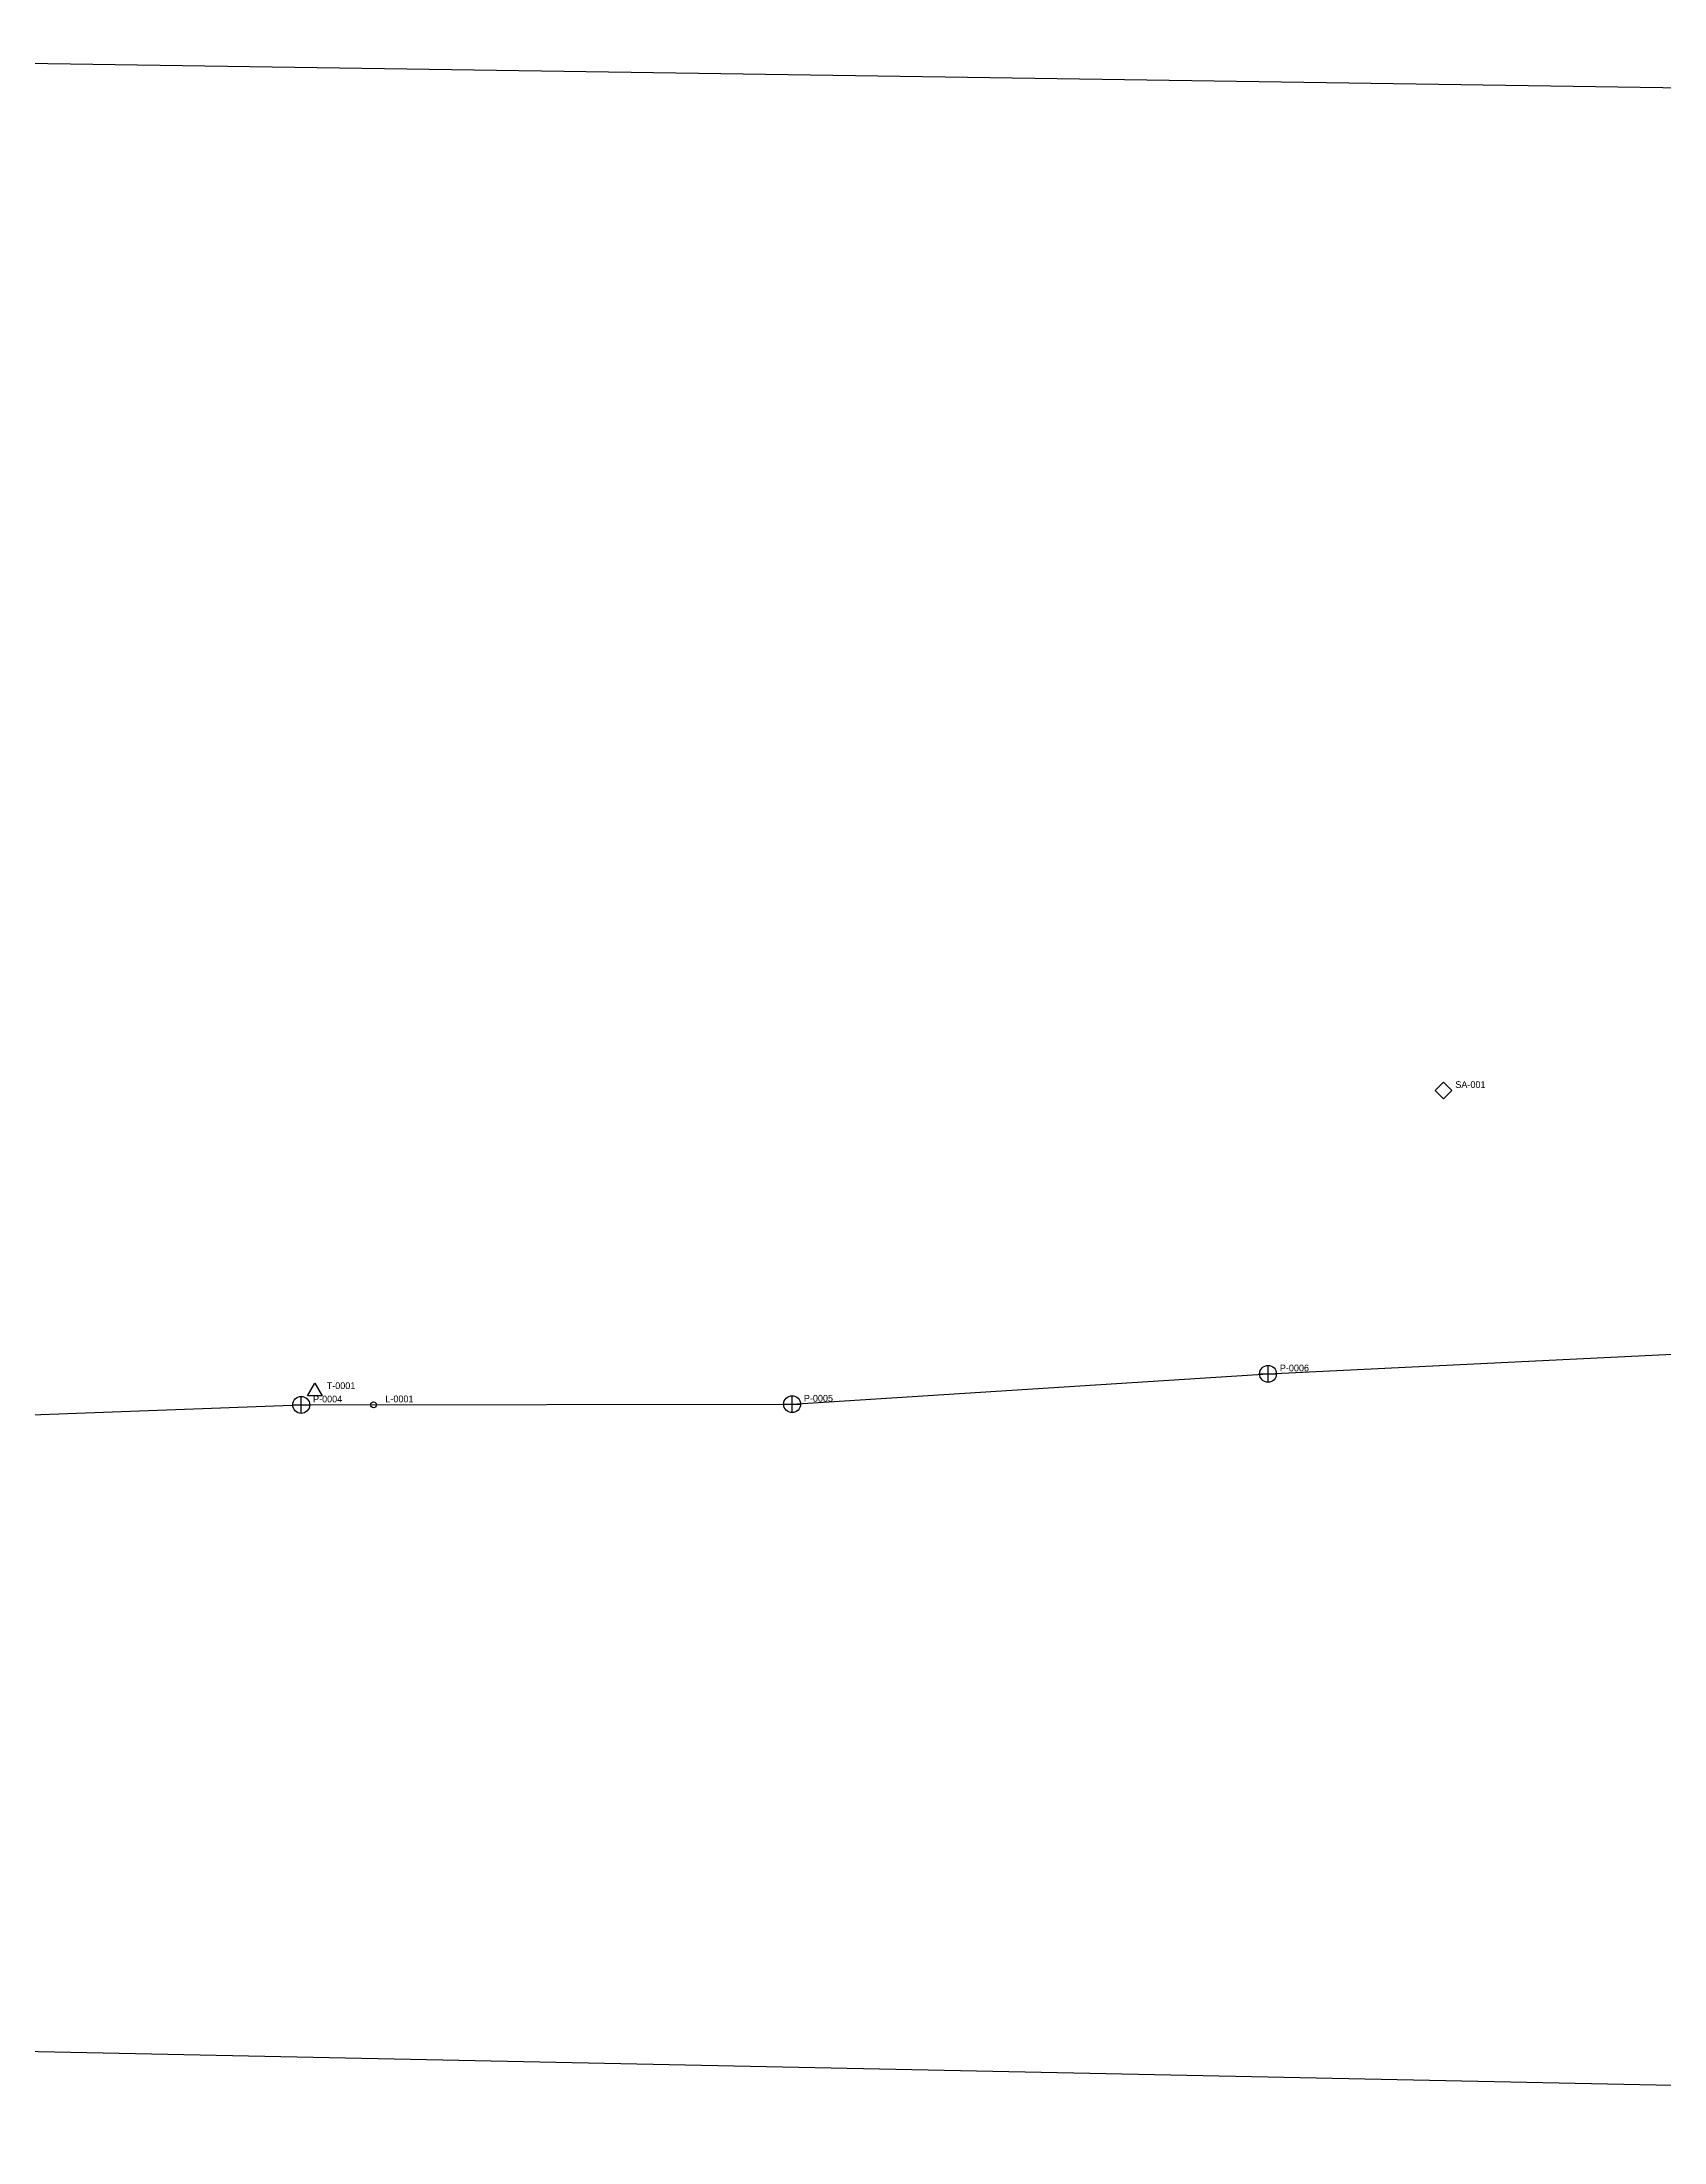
# Model space of a CAD drawing. Extents: x 287088 to 288086, y 1609570 to 1610518.
# Drawn here: x 287231.9 to 287376, y 1609936.1 to 1610122.7 of the extents above; entities that cross this region are included whole.
import ezdxf

# ---------------------------------------------------------------- set-up
doc = ezdxf.new("R2010")
doc.units = 0
doc.layers.get('0').update_dxf_attribs({"linetype": 'CONTINUOUS'})
for name, color, linetype in [('EL-MV_LINES', 5, 'CONTINUOUS'), ('EL-POLES', 1, 'CONTINUOUS'), ('EL-SERVICE_AREAS', 3, 'CONTINUOUS'), ('EL-TRANSFORMERS', 30, 'CONTINUOUS')]:
    doc.layers.add(name, color=color, linetype=linetype)

# ---------------------------------------------------------------- blocks, each defined once
blk = doc.blocks.new('POLE')
for p, q in [((-0.75, 0), (0.75, 0)), ((0, -0.75), (0, 0.75))]:
    blk.add_line(p, q)
blk.add_circle((0, 0), 0.75)
blk.add_attdef('POLE_ID', (1.05, 0.225), '', height=0.6)
at = {"flags": 1}
for tag, p in [('GIS_FID', (1.05, -0.675)), ('FEEDER', (1.05, -1.575)), ('MATERIAL', (1.05, -2.475)), ('HEIGHT_M', (1.05, -3.375)), ('POLE_CLASS', (1.05, -4.275)), ('STATUS', (1.05, -5.175)), ('INSTALL_DATE', (1.05, -6.075)), ('BARANGAY', (1.05, -6.975)), ('REMARKS', (1.05, -7.875))]:
    blk.add_attdef(tag, p, '', height=0.6, dxfattribs=at)
blk = doc.blocks.new('TRANSFORMER')
blk.add_lwpolyline([(0, 0.75), (0.6495, -0.375), (-0.6495, -0.375)], close=True)
blk.add_attdef('XFMR_ID', (1.05, 0.225), '', height=0.6)
at = {"flags": 1}
for tag, p in [('GIS_FID', (1.05, -0.675)), ('POLE_REF', (1.05, -1.575)), ('KVA', (1.05, -2.475)), ('PHASE', (1.05, -3.375)), ('PRIMARY_KV', (1.05, -4.275)), ('SECONDARY_V', (1.05, -5.175)), ('BRAND', (1.05, -6.075)), ('SERIAL_NO', (1.05, -6.975)), ('INSTALL_DATE', (1.05, -7.875)), ('STATUS', (1.05, -8.775))]:
    blk.add_attdef(tag, p, '', height=0.6, dxfattribs=at)
blk = doc.blocks.new('MV_LINE_TAG')
blk.add_circle((0, 0), 0.263)
blk.add_attdef('LINE_ID', (1.05, 0.225), '', height=0.6)
at = {"flags": 1}
for tag, p in [('VOLTAGE_KV', (1.05, -2.475)), ('GIS_FID', (1.05, -0.675)), ('FEEDER', (1.05, -1.575)), ('CONDUCTOR', (1.05, -3.375)), ('PHASES', (1.05, -4.275)), ('LENGTH_M', (1.05, -5.175)), ('FROM_POLE', (1.05, -6.075)), ('TO_POLE', (1.05, -6.975))]:
    blk.add_attdef(tag, p, '', height=0.6, dxfattribs=at)
blk = doc.blocks.new('SERVICE_AREA_TAG')
blk.add_lwpolyline([(0, 0.75), (0.75, 0), (0, -0.75), (-0.75, 0)], close=True)
blk.add_attdef('AREA_ID', (1.05, 0.225), '', height=0.6)
at = {"flags": 1}
for tag, p in [('SUBSTATION', (1.05, -2.475)), ('GIS_FID', (1.05, -0.675)), ('NAME', (1.05, -1.575)), ('CUSTOMER_COUNT', (1.05, -3.375))]:
    blk.add_attdef(tag, p, '', height=0.6, dxfattribs=at)

msp = doc.modelspace()

# ---------------------------------------------------------------- linework, layer by layer
at = {"layer": 'EL-MV_LINES'}
msp.add_lwpolyline([(287137.989687, 1609997.297724), (287176.70652, 1610000.453654), (287212.554291, 1610000.043385), (287254.898562, 1610001.616462), (287298.507075, 1610001.681345), (287340.798482, 1610004.372755), (287384.677032, 1610006.497163)], dxfattribs=at)
at = {"layer": 'EL-SERVICE_AREAS'}
msp.add_lwpolyline([(287087.749625, 1609947.111168), (287621.086445, 1609936.11171), (287611.01541, 1610115.177919), (287102.823889, 1610122.736378)], close=True, dxfattribs=at)

# ---------------------------------------------------------------- block references
at = {"layer": 'EL-MV_LINES'}
ref = msp.add_blockref('MV_LINE_TAG', (287261.321868, 1610001.626019), dxfattribs=at)
ref.add_attrib('LINE_ID', 'L-0001', (287262.371868, 1610001.851019), dxfattribs={"height": 0.6})
at = {"layer": 'EL-POLES'}
ref = msp.add_blockref('POLE', (287340.798482, 1610004.372755), dxfattribs=at)
ref.add_attrib('POLE_ID', 'P-0006', (287341.848482, 1610004.597755), dxfattribs={"height": 0.6})
ref = msp.add_blockref('POLE', (287254.898562, 1610001.616462), dxfattribs=at)
ref.add_attrib('POLE_ID', 'P-0004', (287255.948562, 1610001.841462), dxfattribs={"height": 0.6})
ref = msp.add_blockref('POLE', (287298.507075, 1610001.681345), dxfattribs=at)
ref.add_attrib('POLE_ID', 'P-0005', (287299.557075, 1610001.906345), dxfattribs={"height": 0.6})
at = {"layer": 'EL-SERVICE_AREAS'}
ref = msp.add_blockref('SERVICE_AREA_TAG', (287356.390949, 1610029.556378), dxfattribs=at)
ref.add_attrib('AREA_ID', 'SA-001', (287357.440949, 1610029.781378), dxfattribs={"height": 0.6})
at = {"layer": 'EL-TRANSFORMERS'}
ref = msp.add_blockref('TRANSFORMER', (287256.109589, 1610002.797845), dxfattribs=at)
ref.add_attrib('XFMR_ID', 'T-0001', (287257.159589, 1610003.022845), dxfattribs={"height": 0.6})

doc.saveas('drawing.dxf')
